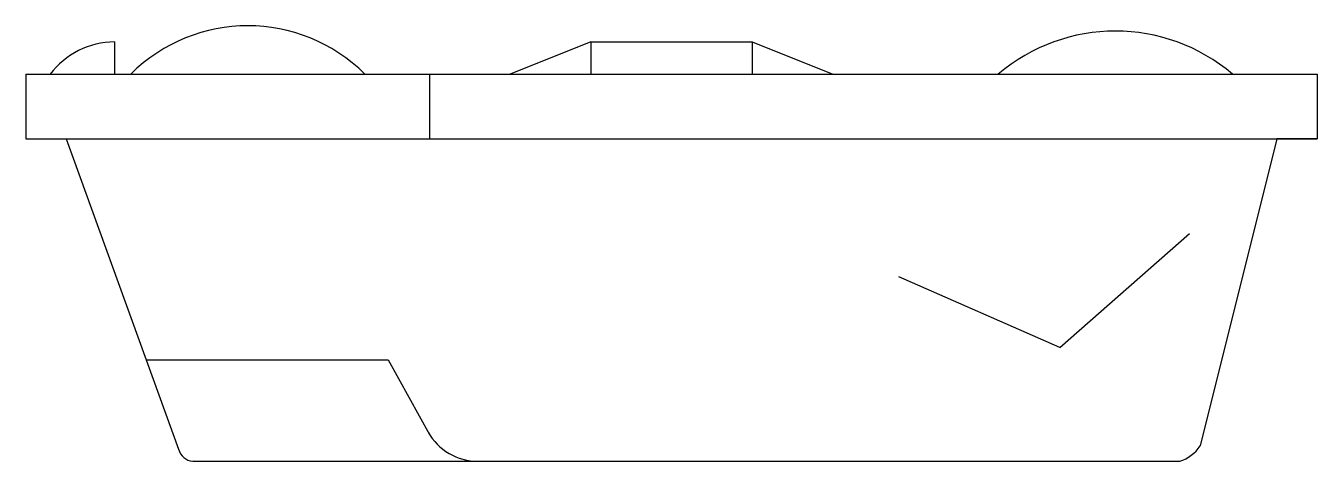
# Model space of a CAD drawing. Header units: millimetres. Extents: x 672.63 to 674.23, y 741.91 to 742.45.
import ezdxf

# ---------------------------------------------------------------- set-up
doc = ezdxf.new("R2010")
doc.units = ezdxf.units.MM
doc.layers.add('Acqualife', color=3, linetype='Continuous')

msp = doc.modelspace()

# ---------------------------------------------------------------- linework, layer by layer
at = {"layer": 'Acqualife'}
for p, q in [((672.7359, 742.4346), (672.7359, 742.3946)), ((673.3259, 742.4346), (673.2259, 742.3946)), ((673.3259, 742.4346), (673.5259, 742.4346)), ((673.3259, 742.4346), (673.3259, 742.3946)), ((673.5259, 742.4346), (673.5259, 742.3946)), ((673.5259, 742.4346), (673.6259, 742.3946)), ((672.6259, 742.3946), (674.2259, 742.3946)), ((672.6259, 742.3946), (672.6259, 742.3146)), ((672.6259, 742.3946), (673.1259, 742.3946)), ((672.6259, 742.3946), (673.4259, 742.3946)), ((672.6259, 742.3946), (673.4259, 742.3946)), ((673.1259, 742.3946), (673.1259, 742.3146)), ((674.2259, 742.3946), (674.2259, 742.3146)), ((672.6259, 742.3146), (674.2259, 742.3146)), ((672.6259, 742.3146), (672.6759, 742.3146)), ((674.2259, 742.3146), (674.1759, 742.3146))]:
    msp.add_line(p, q, dxfattribs=at)
at = {"layer": 'Acqualife', "color": 2}
for p, q in [((672.6759, 742.3146), (672.8151, 741.9294)), ((674.1759, 742.3146), (674.0808, 741.9335)), ((673.907, 742.0555), (674.0678, 742.1968)), ((673.907, 742.0555), (673.7075, 742.1432)), ((672.775, 742.0405), (673.075, 742.0405)), ((673.075, 742.0405), (673.1261, 741.9475)), ((672.8327, 741.9146), (674.0556, 741.9146))]:
    msp.add_line(p, q, dxfattribs=at)
at = {"layer": 'Acqualife'}
for centre, radius, start, end in [((672.9009, 742.2493), 0.2053, 45.0462, 134.9538), ((672.7367, 742.3329), 0.1017, 90.4686, 142.6615), ((673.9759, 742.2239), 0.2241, 49.6118, 130.3882)]:
    msp.add_arc(centre, radius, start, end, dxfattribs=at)
at = {"layer": 'Acqualife', "color": 2}
for centre, radius, start, end in [((673.1859, 741.9851), 0.0706, 205.4136, 266.3817), ((672.8348, 741.9349), 0.0205, 195.7403, 264.1325), ((674.0422, 741.9588), 0.0461, 286.8409, 326.7998)]:
    msp.add_arc(centre, radius, start, end, dxfattribs=at)

doc.saveas('drawing.dxf')
